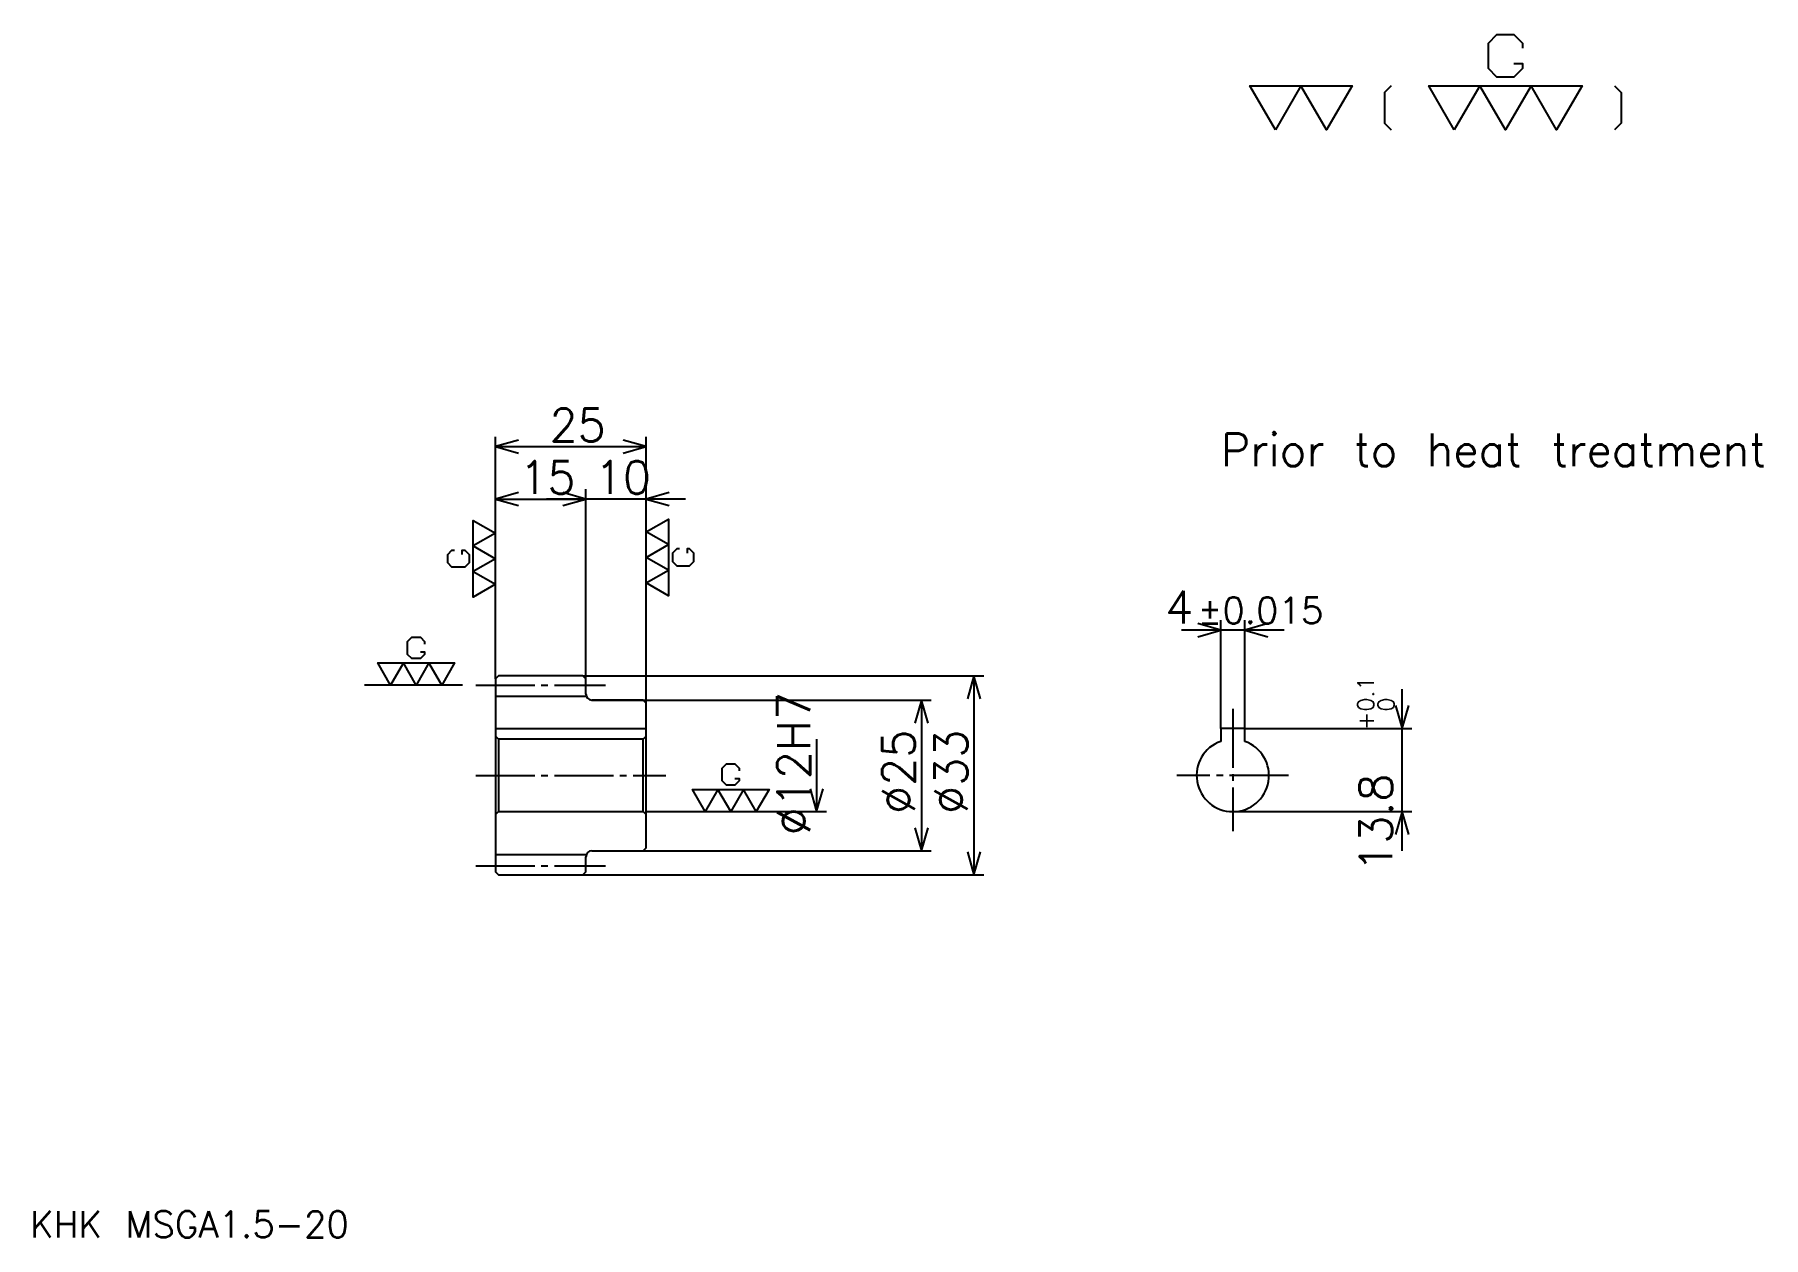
# Model space of a CAD drawing. Extents: x 12 to 298, y 12 to 211.
import ezdxf

# ---------------------------------------------------------------- set-up
doc = ezdxf.new("R2010")
doc.units = 0
doc.linetypes.add('DASHDOT', pattern=[13.04348, 9.782609, -1.086957, 1.086957, -1.086957])
doc.layers.get('0').update_dxf_attribs({"linetype": 'CONTINUOUS'})
doc.layers.add('DASHDOT', color=6, linetype='DASHDOT')
doc.styles.add('KANJI', font='TXT', dxfattribs={"bigfont": 'BIGFONT'})

msp = doc.modelspace()

# ---------------------------------------------------------------- linework, layer by layer
at = {"color": 5}
for p, q in [((88.043472, 105.08696), (88.043472, 144.76088)), ((113.043472, 105.08696), (113.043472, 144.76088)), ((88.043472, 143.130432), (113.043472, 143.130432)), ((103.043472, 105.08696), (103.043472, 136.065216)), ((88.043472, 134.434784), (103.043472, 134.434784)), ((119.565216, 134.434784), (96.521736, 134.434784)), ((218.847824, 112.691307), (201.804352, 112.691307)), ((208.32608, 96.386963), (208.32608, 114.321747)), ((212.32608, 96.386963), (212.32608, 114.321747)), ((88.043472, 104.58696), (88.043472, 105.08696)), ((102.543472, 105.08696), (113.043472, 105.08696)), ((103.043472, 104.58696), (103.043472, 105.08696)), ((113.043472, 105.08696), (169.021729, 105.08696)), ((113.043472, 100.58696), (113.043472, 105.08696)), ((167.391296, 105.08696), (167.391296, 72.08696)), ((104.043472, 101.08696), (113.043472, 101.08696)), ((113.043472, 101.08696), (160.32608, 101.08696)), ((158.695648, 101.08696), (158.695648, 76.08696)), ((238.41304, 76.065224), (238.41304, 102.908699)), ((212.32608, 96.386963), (240.043472, 96.386963)), ((141.304352, 94.58696), (141.304352, 82.58696)), ((113.043472, 82.58696), (142.934784, 82.58696)), ((210.32608, 82.58696), (240.043472, 82.58696)), ((104.043472, 76.08696), (113.043472, 76.08696)), ((113.043472, 76.08696), (160.32608, 76.08696)), ((102.543472, 72.08696), (113.043472, 72.08696)), ((113.043472, 72.08696), (169.021729, 72.08696))]:
    msp.add_line(p, q, dxfattribs=at)
at = {"color": 7}
msp.add_line((82.608688, 103.58696), (66.304344, 103.58696), dxfattribs=at)
at = {"color": 4}
for p, q in [((88.043472, 101.71196), (103.043472, 101.71196)), ((88.043472, 96.386963), (113.043472, 96.386963)), ((112.543472, 94.58696), (113.043472, 95.08696)), ((88.543472, 94.58696), (88.543472, 82.58696)), ((112.543472, 82.58696), (113.043472, 82.08696)), ((88.043472, 75.46196), (103.043472, 75.46196))]:
    msp.add_line(p, q, dxfattribs=at)
at = {"color": 7}
for points in [[(256.956543, 206.67392), (258.369568, 206.67392), (258.369568, 205.826096), (256.956543, 204.41304), (254.130447, 204.41304), (252.717407, 205.826096), (252.717407, 210.065216), (254.130447, 211.478256), (256.956543, 211.478256), (258.369568, 210.065216), (258.369568, 209.217392)], [(217.391312, 195.652176), (213.152176, 203), (230.108704, 203), (225.869568, 195.652176), (221.630447, 203), (217.391312, 195.652176)], [(236.608704, 203), (235.478271, 201.869568), (235.478271, 196.782608), (236.608704, 195.652176)], [(247.065216, 195.652176), (242.826096, 203), (268.260864, 203), (264.021759, 195.652176), (259.782623, 203), (255.543488, 195.652176), (251.304352, 203), (247.065216, 195.652176)], [(273.630432, 203), (274.760864, 201.869568), (274.760864, 196.782608), (273.630432, 195.652176)], [(88.043472, 120.304352), (84.36956, 118.184784), (84.36956, 130.902176), (88.043472, 128.782608), (84.36956, 126.663048), (88.043472, 124.543488), (84.36956, 122.42392), (88.043472, 120.304352)], [(113.043472, 129), (116.717384, 131.119568), (116.717384, 118.402176), (113.043472, 120.521744), (116.717384, 122.641312), (113.043472, 124.760872), (116.717384, 126.88044), (113.043472, 129)], [(118.554344, 126.17392), (118.130432, 126.17392), (117.423904, 125.467392), (117.423904, 124.054352), (118.130432, 123.347832), (120.249992, 123.347832), (120.956512, 124.054352), (120.956512, 125.467392), (120.249992, 126.17392), (119.82608, 126.17392), (119.82608, 125.467392)], [(82.5326, 125.25), (82.5326, 125.956528), (82.956512, 125.956528), (83.66304, 125.25), (83.66304, 123.83696), (82.956512, 123.13044), (80.836952, 123.13044), (80.130432, 123.83696), (80.130432, 125.25), (80.836952, 125.956528), (81.260864, 125.956528)], [(75.597824, 109.097832), (76.304344, 109.097832), (76.304344, 108.67392), (75.597824, 107.967392), (74.184776, 107.967392), (73.478256, 108.67392), (73.478256, 110.79348), (74.184776, 111.5), (75.597824, 111.5), (76.304344, 110.79348), (76.304344, 110.369568)], [(70.652168, 103.58696), (68.5326, 107.260872), (81.249992, 107.260872), (79.130432, 103.58696), (77.010864, 107.260872), (74.891296, 103.58696), (72.771736, 107.260872), (70.652168, 103.58696)], [(127.771729, 88.097832), (128.478256, 88.097832), (128.478256, 87.67392), (127.771729, 86.967392), (126.358688, 86.967392), (125.652168, 87.67392), (125.652168, 89.79348), (126.358688, 90.5), (127.771729, 90.5), (128.478256, 89.79348), (128.478256, 89.369568)], [(122.82608, 82.58696), (120.706512, 86.260872), (133.423904, 86.260872), (131.304337, 82.58696), (129.184784, 86.260872), (127.065216, 82.58696), (124.945648, 86.260872), (122.82608, 82.58696)]]:
    msp.add_lwpolyline(points, dxfattribs=at)
at = {"color": 5}
for points in [[(91.847816, 144.217392), (88.043472, 143.130432), (91.847816, 142.043488)], [(109.23912, 142.043488), (113.043472, 143.130432), (109.23912, 144.217392)], [(91.847816, 135.521744), (88.043472, 134.434784), (91.847816, 133.347824)], [(99.23912, 133.347824), (103.043472, 134.434784), (99.23912, 135.521744)], [(99.23912, 133.347824), (103.043472, 134.434784), (99.23912, 135.521744)], [(116.847824, 135.521744), (113.043472, 134.434784), (116.847824, 133.347824)], [(204.521729, 111.604355), (208.32608, 112.691307), (204.521729, 113.778259)], [(216.130432, 113.778259), (212.32608, 112.691307), (216.130432, 111.604355)], [(168.478256, 101.282608), (167.391296, 105.08696), (166.304337, 101.282608)], [(159.782608, 97.282608), (158.695648, 101.08696), (157.608688, 97.282608)], [(237.32608, 100.191307), (238.41304, 96.386963), (239.5, 100.191307)], [(140.217392, 86.391304), (141.304352, 82.58696), (142.391296, 86.391304)], [(239.5, 78.782608), (238.41304, 82.58696), (237.32608, 78.782608)], [(157.608688, 79.891312), (158.695648, 76.08696), (159.782608, 79.891312)], [(166.304337, 75.891312), (167.391296, 72.08696), (168.478256, 75.891312)]]:
    msp.add_lwpolyline(points, dxfattribs=at)
at = {"color": 4}
for points in [[(103.043472, 102.08696), (103.043472, 104.58696), (102.543472, 105.08696), (88.543472, 105.08696), (88.043472, 104.58696), (88.043472, 82.08696)], [(104.043472, 76.08696), (112.543472, 76.08696), (113.043472, 76.58696), (113.043472, 100.58696), (112.543472, 101.08696), (104.043472, 101.08696)], [(88.043472, 82.08696), (88.543472, 82.58696), (112.543472, 82.58696), (112.543472, 94.58696), (88.543472, 94.58696), (88.043472, 95.08696)], [(212.32608, 94.243813), (212.32608, 96.386963), (208.32608, 96.386963), (208.32608, 94.243813)], [(88.043472, 82.08696), (88.043472, 72.58696), (88.543472, 72.08696), (102.543472, 72.08696), (103.043472, 72.58696), (103.043472, 75.08696)]]:
    msp.add_lwpolyline(points, dxfattribs=at)
for centre, radius, start, end in [((104.043472, 102.08696), 1, 180, 270), ((210.32608, 88.58696), 6, 109.47122094, 70.52877906), ((104.043472, 75.08696), 1, 90, 180)]:
    msp.add_arc(centre, radius, start, end, dxfattribs=at)
at = {"layer": 'DASHDOT', "color": 7}
for p, q in [((84.7826, 103.58696), (106.304344, 103.58696)), ((210.32608, 99.647827), (210.32608, 79.326088)), ((84.7826, 88.58696), (116.304344, 88.58696)), ((219.586945, 88.58696), (201.065216, 88.58696)), ((84.7826, 73.58696), (106.304344, 73.58696))]:
    msp.add_line(p, q, dxfattribs=at)

# ---------------------------------------------------------------- texts
at = {"color": 7, "style": 'KANJI'}
for s, height, p in [('25', 5.434783, (97.010864, 144)), ('Prior to heat treatment', 5.434783, (208.32608, 139.865219)), ('15', 5.434783, (92.010864, 135.304352)), ('10', 5.434783, (104.510864, 135.304352)), ('4', 5.434783, (199.107605, 113.778259)), ('%%p0.015', 4.347826, (204.487381, 113.778259)), ('KHK MSGA1.5-20', 4.347826, (10.869565, 11.956522))]:
    msp.add_text(s, height=height, dxfattribs=at).set_placement(p)
for s, height, p in [('0.1', 2.717391, (233.73912, 99.177818)), ('%%c12H7', 5.434783, (140.217392, 78.66848)), ('0', 2.717391, (237.108688, 99.177818)), ('+', 2.717391, (233.73912, 96.134338)), ('%%c25', 5.434783, (157.608688, 82.201088)), ('%%c33', 5.434783, (166.304337, 82.201088)), ('13.8', 5.434783, (236.782608, 72.610451))]:
    msp.add_text(s, height=height, rotation=90, dxfattribs=at).set_placement(p)

doc.saveas('drawing.dxf')
